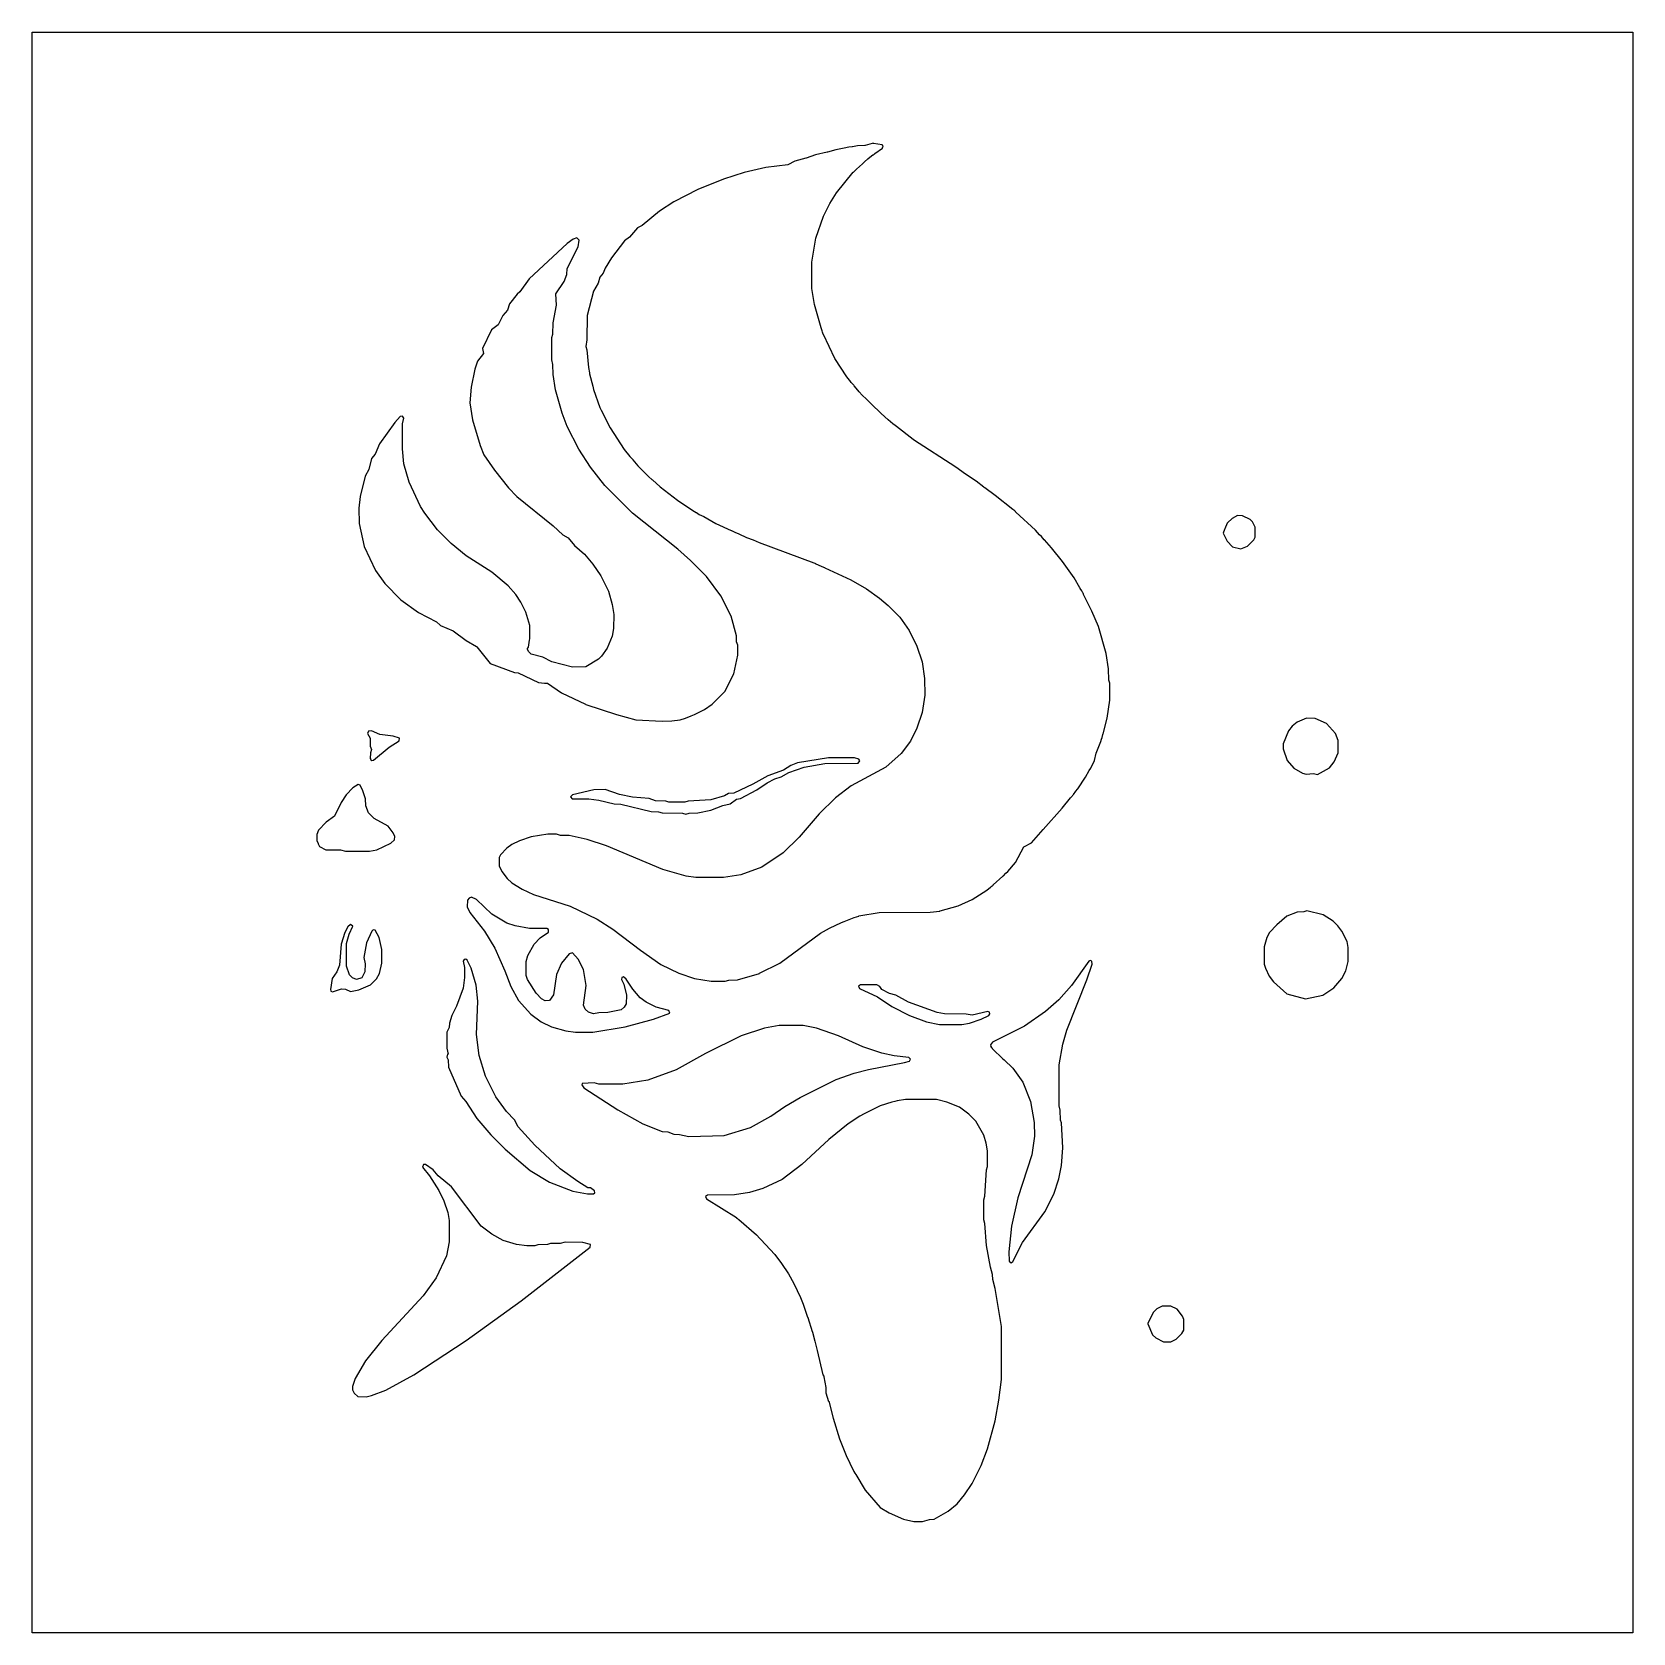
# Model space of a CAD drawing. Header units: millimetres. Extents: x 0 to 300, y 0 to 300.
import ezdxf

# ---------------------------------------------------------------- set-up
doc = ezdxf.new("R2010")
doc.units = ezdxf.units.MM
doc.layers.add('CUT', color=7, linetype='CONTINUOUS')

msp = doc.modelspace()

# ---------------------------------------------------------------- linework, layer by layer
at = {"layer": 'CUT'}
for points in [[(300, 0), (0, 0), (0, 300), (300, 300)], [(127.25, 122.16), (127.47, 122.16), (127.48, 122.16), (127.54, 122.15), (129.87, 122.15), (130.58, 122.36), (132.2, 122.4), (136.29, 123.6), (136.3, 123.6), (136.32, 123.61), (140.11, 125.51), (147.77, 131.14), (149.43, 132.1), (151.68, 133.15), (152.18, 133.35), (154.03, 134.09), (154.06, 134.1), (154.07, 134.1), (154.92, 134.35), (154.93, 134.36), (154.94, 134.36), (158.74, 135), (168.32, 135.06), (170.13, 135.29), (170.14, 135.3), (170.15, 135.3), (170.16, 135.3), (170.17, 135.3), (173.56, 136.26), (176.18, 137.46), (178.89, 139.19), (179.62, 139.77), (179.65, 139.79), (179.79, 139.88), (179.92, 140), (179.93, 140.01), (179.95, 140.03), (180.12, 140.16), (180.13, 140.19), (181.92, 141.82), (182.06, 141.85), (182.51, 142.36), (182.87, 142.69), (184.3, 144.4), (185.85, 147.29), (187.32, 148.08), (189.49, 150.58), (193.03, 154.54), (194.59, 156.48), (194.65, 156.55), (195.2, 157.18), (195.21, 157.19), (195.21, 157.2), (195.23, 157.22), (195.51, 157.63), (195.55, 157.68), (195.56, 157.69), (195.96, 158.18), (197.42, 160.34), (197.42, 160.35), (197.44, 160.38), (198.09, 161.6), (198.1, 161.61), (198.11, 161.62), (198.12, 161.64), (198.39, 162.05), (199.11, 163.49), (199.43, 164.87), (200.31, 167.07), (200.42, 167.46), (200.55, 167.81), (200.67, 168.39), (200.68, 168.43), (200.68, 168.44), (200.69, 168.49), (201.5, 171.4), (201.98, 174.79), (201.98, 174.85), (201.98, 177.99), (201.79, 178.54), (201.74, 180.64), (201.27, 183.55), (199.82, 188.6), (198.62, 191.5), (197.06, 194.61), (197.05, 194.63), (197.04, 194.65), (197.03, 194.66), (196.96, 194.83), (196.9, 194.94), (196.72, 195.29), (196.43, 195.73), (196.41, 195.76), (196.39, 195.79), (196.37, 195.83), (195.27, 197.71), (193.12, 200.79), (191.06, 203.34), (189.71, 204.82), (189.69, 204.84), (189.68, 204.85), (189.14, 205.49), (188.82, 205.8), (188.03, 206.66), (184.38, 210.03), (184.35, 210.05), (184.33, 210.07), (184.3, 210.1), (184.25, 210.15), (184.24, 210.16), (184.14, 210.25), (183.82, 210.5), (180.5, 213.17), (178.53, 214.57), (178.52, 214.57), (178.4, 214.66), (178.36, 214.69), (176.92, 215.81), (174.93, 217.13), (173.1, 218.43), (165.16, 223.61), (165.14, 223.62), (162.02, 226.06), (161.75, 226.27), (161.33, 226.6), (160.41, 227.32), (159.09, 228.49), (157.24, 230.33), (156.93, 230.64), (156.35, 231.22), (155.59, 231.97), (155.01, 232.55), (154.97, 232.6), (154.43, 233.25), (154.08, 233.67), (153.97, 233.8), (153.52, 234.34), (153.36, 234.53), (153.24, 234.68), (153.16, 234.78), (152.67, 235.38), (152.66, 235.39), (150.46, 238.81), (148.3, 243.34), (148.29, 243.36), (148.28, 243.37), (148.2, 243.6), (148.14, 243.78), (148.06, 244), (147.85, 244.59), (146.61, 248.93), (146.13, 251.92), (146.13, 256.86), (146.86, 261.35), (146.87, 261.38), (148.32, 265.49), (149.51, 267.86), (150.76, 269.85), (153.89, 273.71), (153.91, 273.73), (154.25, 274.08), (154.5, 274.31), (155.63, 275.32), (156, 275.66), (156.62, 276.22), (157, 276.55), (157.57, 276.96), (157.63, 277), (157.78, 277.11), (157.93, 277.22), (159.37, 278.24), (159.37, 278.25), (159.4, 278.27), (159.49, 278.6), (159.39, 278.74), (159.39, 278.79), (159.34, 278.8), (159.29, 278.87), (157.68, 279.14), (157.63, 279.15), (157.62, 279.15), (157.42, 279.09), (156.13, 278.71), (156.09, 278.71), (154.7, 278.65), (153.74, 278.48), (153.69, 278.47), (153.67, 278.47), (153.66, 278.47), (153.03, 278.41), (152.19, 278.22), (150.63, 277.95), (149.07, 277.51), (149.06, 277.5), (149.05, 277.5), (149.01, 277.49), (146.81, 276.99), (145.04, 276.37), (145.03, 276.37), (142.95, 275.78), (141.63, 275.13), (137.5, 274.6), (133.43, 273.65), (129.57, 272.45), (124.76, 270.52), (120.26, 268.15), (117.59, 266.45), (114.33, 263.76), (113.47, 263.28), (111.95, 261.57), (111.01, 260.84), (108.58, 257.67), (107.38, 255.74), (107.04, 254.82), (106.42, 254.07), (106.08, 252.91), (105.21, 251.43), (104.03, 246.87), (103.98, 242.31), (103.76, 241.07), (103.97, 240.46), (104.25, 237.12), (104.48, 236.12), (104.48, 235.96), (105.06, 233.62), (105.2, 233.04), (105.22, 233), (106.42, 229.63), (106.65, 229.17), (108.32, 225.84), (110.97, 221.77), (112.01, 220.48), (112.47, 219.99), (112.51, 219.94), (112.57, 219.87), (112.61, 219.82), (113.53, 218.72), (114.39, 217.85), (114.42, 217.82), (114.45, 217.79), (114.48, 217.76), (114.74, 217.46), (115.04, 217.18), (115.56, 216.66), (116.16, 216.17), (116.17, 216.17), (116.26, 216.09), (116.28, 216.07), (117.7, 214.77), (120.93, 212.27), (123.81, 210.34), (124.44, 209.99), (124.46, 209.98), (124.5, 209.96), (125.03, 209.61), (125.86, 209.19), (128.12, 207.93), (130.99, 206.62), (131.01, 206.61), (131.02, 206.6), (131.08, 206.58), (131.69, 206.27), (132.42, 205.96), (133.87, 205.3), (135.14, 204.82), (136.26, 204.35), (146.48, 200.54), (146.72, 200.45), (146.73, 200.44), (146.76, 200.43), (146.77, 200.43), (148, 199.86), (148.5, 199.63), (148.57, 199.59), (148.58, 199.59), (153.44, 197.33), (156.34, 195.64), (158.8, 193.9), (160.45, 192.51), (162.6, 190.32), (164.36, 187.85), (165.82, 184.93), (166.79, 182), (167.27, 178.85), (167.28, 175.75), (166.79, 172.48), (165.82, 169.54), (164.61, 167.12), (162.85, 164.83), (160, 162.25), (153.47, 158.72), (150.54, 156.5), (147.5, 153.48), (143.78, 149.1), (140.78, 146.18), (136.74, 143.53), (132.85, 142.08), (129.59, 141.56), (124.38, 141.57), (122.55, 141.82), (118.19, 143.04), (107.62, 147.5), (104.01, 148.7), (100.66, 149.41), (99.03, 149.45), (98.28, 149.67), (96.68, 149.66), (93.54, 149.18), (91.35, 148.46), (89.91, 147.74), (88.97, 147.05), (87.76, 145.8), (87.53, 145.29), (87.53, 143.73), (88.03, 142.67), (89.06, 141.38), (89.91, 140.58), (91.82, 139.37), (93.98, 138.41), (100.85, 136.18), (105.9, 133.78), (108.85, 131.87), (114, 127.93), (117.84, 125.29), (121.18, 123.61), (124.12, 122.64)], [(84.08, 183.88), (85.82, 181.68), (85.84, 181.67), (85.85, 181.66), (90.38, 179.99), (91.09, 179.89), (94.91, 178.08), (96.04, 178.01), (96.05, 178.01), (96.07, 178.01), (96.22, 178), (96.62, 177.96), (99.24, 176.16), (103.74, 174.02), (103.77, 174.01), (109.53, 172.09), (113.15, 171.14), (118.1, 170.88), (119.91, 170.9), (121.44, 171.14), (122.47, 171.4), (123.5, 171.88), (124.14, 172.11), (126.01, 173.05), (127.46, 174.04), (127.48, 174.06), (127.52, 174.09), (129.84, 176.43), (131.5, 179.73), (132.23, 183.21), (132.23, 185.09), (132.02, 185.72), (131.99, 186.88), (131.02, 190.51), (129.09, 194.36), (126.41, 197.98), (123.42, 201), (121.03, 203.12), (112.55, 209.82), (107.34, 215.03), (104.64, 218.43), (102.46, 221.81), (100.3, 226.11), (99.33, 228.55), (98.11, 232.92), (97.63, 235.84), (97.59, 237.72), (97.38, 238.57), (97.39, 242.78), (97.59, 243.4), (97.63, 245.49), (98.3, 248.81), (98.15, 250.92), (99.71, 253.28), (100.21, 254.54), (100.29, 255.68), (102.34, 259.75), (102.52, 260.98), (102.1, 261.44), (101.39, 261.21), (100.31, 260.39), (93.15, 253.74), (91.42, 251.33), (90.88, 250.9), (89.47, 249.07), (89.1, 247.85), (88.25, 246.88), (87.38, 245.15), (86.08, 244.17), (84.43, 240.68), (84.6, 239.77), (83.49, 238.3), (82.99, 236.84), (82.27, 233.46), (82.01, 230.54), (82.51, 227.31), (83.95, 222.5), (84.69, 220.79), (86.64, 217.88), (89.27, 214.56), (90.86, 212.95), (97.67, 207.48), (99.46, 205.81), (100.49, 205.19), (101.64, 203.81), (103.53, 202.13), (105.08, 200.29), (106.56, 198.09), (108, 195.21), (108.74, 192.75), (109.01, 190.82), (108.99, 188.21), (108.73, 186.78), (107.75, 184.56), (106.73, 183.04), (106.16, 182.48), (103.75, 181.04), (101.3, 180.98), (97.4, 181.98), (95.69, 182.85), (93.55, 183.42), (93.03, 183.89), (92.84, 184.34), (92.87, 184.47), (93.03, 184.74), (93.23, 186.03), (93.28, 186.26), (93.28, 186.37), (93.29, 186.44), (93.28, 186.65), (93.27, 188.8), (92.55, 191.26), (91.6, 193.14), (90.63, 194.58), (89.25, 196.25), (86.18, 198.81), (81.33, 201.85), (78.54, 204.13), (76.01, 206.69), (73.58, 209.82), (72.81, 211.1), (70.66, 215.65), (69.68, 219.06), (69.41, 221.88), (69.43, 226.57), (69.65, 227.66), (69.4, 228.01), (69.01, 227.94), (67.96, 226.82), (65.11, 222.81), (64.28, 220.9), (63.64, 220.11), (63.09, 218.04), (62.44, 216.77), (61.49, 212.94), (61.23, 210.76), (61.29, 207.91), (62.21, 203.62), (64.36, 199.08), (66.1, 196.65), (69.14, 193.61), (72.44, 191.23), (75.77, 189.45), (76.51, 188.85), (76.54, 188.82), (78.9, 187.77), (81.33, 185.96), (83.32, 184.83), (83.33, 184.82)], [(224.87, 208.87), (224.02, 208.03), (223.98, 207.99), (223.54, 206.89), (223.48, 206.75), (223.21, 206.12), (223.22, 206.1), (223.21, 206.08), (223.96, 204.59), (224.98, 203.51), (226.52, 203.14), (227.78, 203.64), (228.96, 204.82), (229.22, 205.36), (229.21, 207.2), (228.73, 208.2), (228.28, 208.65), (226.84, 209.37), (225.89, 209.38)], [(242.6, 170.42), (240.42, 171.39), (238.82, 171.4), (237.05, 170.65), (236.14, 169.92), (235.46, 169.06), (234.47, 166.62), (234.45, 165.72), (234.45, 165.68), (235.17, 163.51), (236.44, 162.05), (238.07, 161.1), (238.77, 160.93), (240.15, 161.07), (240.86, 160.85), (243.12, 162.09), (244.02, 163.25), (244.74, 164.94), (244.75, 167.27), (244.24, 168.57)], [(63.39, 166.2), (63.62, 165.56), (63.4, 164.9), (63.37, 163.88), (63.37, 163.84), (63.47, 163.7), (63.48, 163.68), (63.48, 163.67), (63.56, 163.52), (63.59, 163.52), (63.6, 163.5), (63.97, 163.53), (66.93, 165.96), (68.8, 167.16), (68.87, 167.65), (67.67, 168.05), (65.18, 168.35), (63.6, 169.02), (63.05, 168.98), (62.88, 168.58), (63.34, 167.69)], [(123.11, 153.65), (124.75, 153.69), (127.21, 154.18), (129.42, 155.06), (130.81, 155.39), (131.99, 156.23), (132.75, 156.35), (135.81, 158), (137.73, 159.33), (139.2, 160.08), (140.39, 160.41), (141.84, 161.27), (144.72, 162.23), (148.55, 162.96), (154.79, 163), (155.14, 163.44), (154.92, 163.74), (154.14, 163.98), (149.27, 163.99), (143.46, 163.04), (142.2, 162.54), (140.8, 161.69), (137.9, 160.63), (135.07, 159.06), (131.48, 157.39), (130.52, 157.29), (129.75, 156.89), (127.22, 156.15), (122.96, 155.87), (122.31, 155.66), (119.34, 155.67), (118.76, 155.87), (116.83, 155.92), (115.66, 156.35), (112.54, 156.63), (110.1, 157.12), (107.39, 158.03), (105.27, 158.01), (101.29, 157.08), (100.92, 156.7), (101.23, 156.31), (104.35, 156.28), (106.23, 156.04), (109.08, 155.37), (110.35, 155.31), (116, 153.94), (117.39, 153.9), (118.07, 153.69), (121.88, 153.65), (122.52, 153.44)], [(64.13, 152.63), (63.05, 153.71), (62.53, 155), (62.46, 156.31), (61.98, 157.78), (61.49, 158.84), (61.13, 159.01), (60.13, 158.34), (58.88, 157.07), (57.91, 155.63), (56.68, 153.03), (55.15, 151.92), (53.67, 150.44), (53.36, 149.6), (53.36, 148.52), (53.37, 148.5), (53.37, 148.48), (53.56, 148.09), (53.6, 148.01), (53.62, 147.96), (53.65, 147.89), (53.88, 147.39), (53.9, 147.38), (55.06, 146.78), (57.8, 146.73), (58.73, 146.52), (63.22, 146.53), (64.62, 146.78), (67.24, 147.97), (67.91, 148.62), (67.97, 149.25), (67.7, 149.93), (66.72, 151.16)], [(105.1, 112.6), (111.17, 113.56), (116.46, 115), (119.49, 116.13), (119.35, 116.66), (116.94, 117.26), (115.07, 118.2), (113.98, 119.01), (112.56, 120.67), (111.35, 122.54), (110.85, 122.93), (110.54, 122.8), (110.45, 122.47), (110.88, 121.59), (111.39, 119.5), (111.36, 117.89), (110.97, 117.24), (110.37, 116.74), (107.87, 116.25), (106.24, 116.21), (105.22, 115.99), (104.27, 116.31), (103.67, 116.91), (103.35, 117.65), (103.81, 121.36), (103.32, 124.3), (102.34, 126.27), (101.31, 127.45), (100.67, 127.24), (99.24, 125.53), (98.28, 123.36), (97.72, 119.58), (96.95, 118.54), (96.18, 118.43), (95.49, 118.85), (94.44, 119.92), (92.87, 122.47), (92.61, 123.18), (92.6, 125.82), (92.9, 126.93), (94.1, 129.08), (95.25, 130.27), (96.78, 131.34), (96.79, 131.84), (96.49, 131.99), (93.21, 132.03), (90.55, 132.5), (88.99, 133.02), (86.14, 134.71), (83.26, 137.43), (82.37, 137.87), (81.89, 137.72), (81.59, 137.29), (81.55, 136.09), (81.56, 136.07), (81.56, 136.06), (82.06, 135.03), (84.77, 131.51), (86.74, 128.33), (88.63, 124.06), (89.7, 121.17), (91.14, 118.54), (93.45, 115.97), (95.39, 114.52), (97.32, 113.57), (100, 112.84), (101.87, 112.6)], [(246.66, 128.48), (246.42, 129.56), (245.45, 131.5), (244.67, 132.54), (243.81, 133.39), (241.92, 134.59), (238.91, 135.34), (238.35, 135.13), (237.08, 135.07), (235.14, 134.35), (233.24, 132.71), (231.86, 131.26), (231.37, 130.34), (230.87, 128.58), (230.87, 125.35), (231.11, 124.55), (231.85, 123.08), (232.66, 122.02), (235.15, 119.79), (238.65, 118.8), (241.88, 119.54), (243.95, 120.87), (245.46, 122.64), (246.18, 124.07), (246.66, 125.84)], [(65.08, 130.31), (64.32, 131.72), (63.95, 131.78), (63.65, 131.51), (62.68, 129.33), (62.19, 126.59), (62.41, 125.42), (62.36, 123.89), (61.79, 122.79), (60.82, 122.44), (60.08, 122.76), (59.5, 123.31), (58.94, 124.95), (58.94, 129.17), (59.43, 130.94), (60.11, 132.43), (59.67, 132.75), (59.16, 132.3), (58.63, 131.26), (57.91, 129.09), (57.59, 125.11), (57.11, 123.9), (56.24, 122.67), (55.93, 120.56), (56, 120.3), (56, 120.27), (56.01, 120.26), (56.02, 120.24), (56.3, 120.12), (57.98, 120.7), (58.77, 120.67), (59.71, 120.23), (61.23, 120.49), (63.42, 121.46), (64.58, 122.61), (65.09, 123.59), (65.56, 125.53), (65.58, 128.06)], [(91.09, 94.83), (90.39, 96.15), (88.91, 97.75), (86.91, 100.48), (84.99, 104.32), (83.77, 108.24), (83.28, 112.13), (83.51, 118.4), (83.25, 121.42), (82.29, 124.57), (81.55, 126.06), (81.3, 126.25), (81, 126.2), (80.82, 125.91), (81.04, 124.72), (81.06, 122.82), (80.78, 120.84), (79.57, 117.46), (78.69, 115.73), (78.21, 114.26), (78.15, 113.43), (77.75, 112.61), (77.74, 109.56), (77.95, 108.46), (77.83, 108.48), (77.75, 107.89), (77.96, 107.4), (78.03, 106.05), (80.4, 100.6), (81.27, 99.59), (83.37, 96.41), (85.97, 93.33), (88.64, 90.63), (93.36, 86.66), (96.98, 84.46), (101.32, 82.78), (104.08, 82.31), (105.2, 82.29), (105.45, 82.46), (105.38, 82.87), (104.64, 83.41), (104.18, 83.43), (104.17, 83.43), (104.16, 83.43), (104.15, 83.43), (102.29, 84.58), (98.97, 86.97), (94.25, 91.39)], [(183.08, 69.66), (183.51, 69.35), (183.82, 69.58), (185.6, 73.17), (189.79, 78.92), (191.45, 82.23), (192.42, 85.13), (192.91, 87.58), (193.16, 90.89), (192.91, 95.58), (192.71, 96.08), (192.67, 97.96), (192.47, 98.75), (192.5, 106.49), (193.19, 110.32), (193.92, 112.98), (197.68, 122.4), (198.64, 125.3), (198.6, 125.89), (198.29, 126.03), (198.02, 125.91), (194.78, 121.3), (192.39, 118.62), (189.94, 116.45), (185.95, 113.68), (179.97, 110.7), (179.63, 110.19), (179.64, 109.94), (179.62, 109.9), (179.64, 109.88), (179.64, 109.87), (179.79, 109.69), (179.9, 109.56), (179.92, 109.54), (179.98, 109.47), (181.94, 107.61), (182.15, 107.41), (182.17, 107.39), (182.18, 107.38), (183.8, 105.83), (185.64, 103.24), (187.09, 99.61), (187.82, 95.65), (187.83, 93.07), (187.34, 89.57), (184.76, 81.55), (183.57, 76.26), (183.07, 71.42)], [(179.51, 115.99), (179.43, 116.32), (179.13, 116.47), (176.2, 115.75), (175.05, 115.97), (170.99, 116.01), (169.62, 116.26), (164.25, 118.21), (161.88, 119.53), (160.71, 119.86), (159.27, 120.57), (158.84, 121.16), (158.29, 121.44), (155.27, 121.48), (154.9, 121.2), (155.08, 120.75), (158.45, 119.21), (161.11, 117.39), (164.43, 115.72), (167.6, 114.51), (170.07, 114.04), (174.21, 114.05), (175.67, 114.28), (177.86, 115), (179.29, 115.72)], [(134.63, 94.69), (138.44, 96.84), (141.05, 98.64), (143.97, 100.34), (150.68, 103.69), (154.06, 104.9), (156.72, 105.62), (163.51, 106.88), (164.42, 107.14), (164.61, 107.52), (164.3, 107.86), (161.54, 108.13), (159.27, 108.64), (155.7, 109.83), (151.1, 111.9), (147, 113.34), (144.51, 113.82), (139.98, 113.82), (137.25, 113.34), (132.88, 111.89), (126.23, 108.56), (120.73, 105.55), (115.41, 103.61), (110.72, 102.87), (106.24, 102.86), (105.35, 103.07), (103.11, 102.98), (103, 102.7), (103.43, 102.17), (109.75, 98.04), (114.49, 95.42), (118.1, 93.98), (119.15, 93.92), (120.29, 93.49), (121.3, 93.44), (123.05, 93.01), (129.72, 93.25)], [(146.25, 56.35), (146.68, 54.66), (147.12, 52.95), (148.21, 48.37), (148.35, 48.15), (148.36, 48.14), (148.36, 48.13), (148.4, 47.97), (148.75, 46.03), (148.73, 45.99), (148.73, 44.97), (149.24, 43.4), (149.33, 43.42), (150.12, 40.25), (151.32, 36.39), (152.53, 33.25), (153.95, 30.4), (153.99, 30.34), (154, 30.33), (154.01, 30.31), (154.02, 30.29), (154.19, 29.94), (154.38, 29.69), (156.14, 26.79), (158.91, 23.53), (160.61, 22.54), (163.28, 21.34), (165.24, 20.86), (166.84, 20.87), (168.19, 21.29), (169.02, 21.35), (171.69, 22.82), (173.37, 24.23), (174.73, 25.88), (176.18, 28.03), (177.85, 31.37), (179.05, 34.5), (180.49, 39.78), (181.2, 43.61), (181.66, 47.5), (181.65, 57.4), (180.48, 64.56), (180.05, 66.23), (180, 67.2), (179.58, 68.55), (178.86, 72.63), (178.57, 76.72), (178.37, 77.42), (178.37, 81.15), (178.57, 81.86), (178.85, 86.81), (179.05, 87.42), (179.05, 90.33), (178.81, 91.8), (178.33, 93.28), (176.87, 95.91), (175.56, 97.24), (173.8, 98.52), (171.42, 99.47), (169.48, 99.94), (166.34, 99.95), (166.32, 99.96), (163.7, 99.97), (162.1, 99.72), (161.67, 99.59), (161.14, 99.49), (158.96, 98.76), (158.92, 98.75), (155.59, 97.09), (155.48, 97.02), (155.14, 96.85), (152.96, 95.4), (149.31, 92.45), (144.27, 87.76), (140.56, 85), (136.92, 83.31), (134.47, 82.57), (131.64, 82.09), (126.6, 82.07), (126.56, 82.07), (126.4, 81.93), (126.23, 81.81), (126.24, 81.79), (126.22, 81.77), (126.36, 81.37), (132, 77.83), (132.02, 77.82), (132.21, 77.66), (132.34, 77.55), (132.41, 77.48), (132.42, 77.48), (135.75, 74.58), (136.4, 73.92), (136.51, 73.81), (136.52, 73.8), (136.6, 73.72), (139.19, 70.93), (140.45, 69.23), (141.77, 67.27), (142.73, 65.48), (143.98, 62.85), (144.49, 61.64), (145.15, 59.75), (145.34, 59.2), (145.35, 59.18), (145.36, 59.17), (145.36, 59.16), (145.37, 59.11), (146.21, 56.5), (146.22, 56.47), (146.23, 56.44), (146.24, 56.41), (146.24, 56.4)], [(99.91, 73.22), (98.98, 73), (97.16, 72.97), (96.59, 72.77), (94.77, 72.73), (94.19, 72.52), (92.73, 72.52), (90.77, 72.78), (88.27, 73.54), (86.15, 74.73), (84.14, 76.21), (78.62, 83.6), (76.1, 85.66), (75.2, 86.76), (73.72, 87.79), (73.35, 87.78), (73.2, 87.26), (74.5, 85.64), (76.22, 82.94), (77.18, 81.01), (77.92, 78.79), (78.18, 77.29), (78.18, 73.29), (77.68, 70.68), (75.74, 66.54), (73.29, 63.15), (65.52, 54.78), (62.47, 51.01), (60.55, 47.68), (60.05, 46.17), (60.05, 45.55), (60.36, 44.92), (61.04, 44.3), (62.61, 44.27), (63.63, 44.51), (66.32, 45.49), (71.57, 48.36), (81.37, 54.82), (91.64, 62.22), (104.59, 72.29), (104.68, 72.81), (103.23, 73.2)], [(211.78, 61.26), (210.77, 60.75), (210.1, 60.07), (209.11, 58), (209.12, 57.97), (209.12, 57.96), (209.95, 55.87), (209.95, 55.86), (210.56, 55.28), (212.04, 54.55), (213.41, 54.55), (214.38, 55.03), (215.49, 56.1), (215.83, 56.74), (215.84, 58.77), (215.6, 59.37), (214.56, 60.65), (213.42, 61.26)]]:
    msp.add_lwpolyline(points, close=True, dxfattribs=at)

doc.saveas('drawing.dxf')
